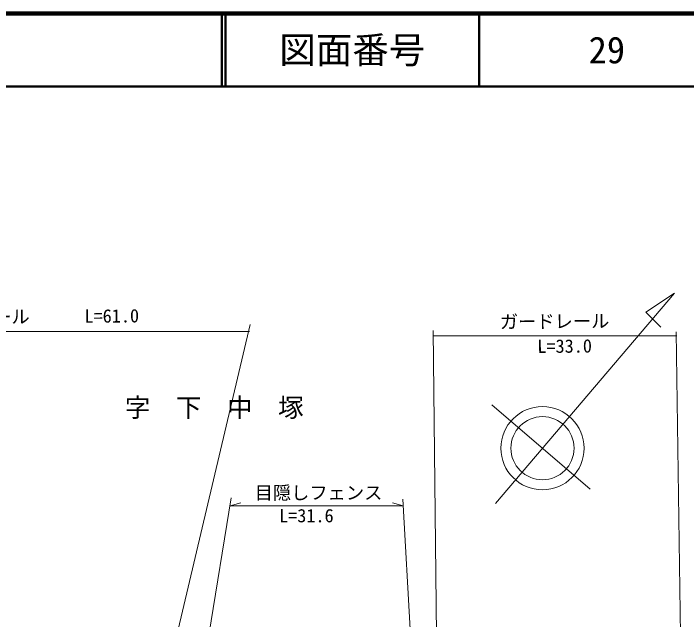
# Model space of a CAD drawing. Units: millimetres, scale not verified. Extents: x 40000 to 680000, y 20000 to 380000.
# Drawn here: x 480206 to 572412, y 296963 to 380000 of the extents above; entities that cross this region are included whole.
import ezdxf
from ezdxf.enums import TextEntityAlignment as Align

# ---------------------------------------------------------------- set-up
doc = ezdxf.new("R2010")
doc.units = ezdxf.units.MM
doc.header["$LTSCALE"] = 1000
for name, color, linetype, lineweight in [('M-BGD', 7, 'Continuous', 13), ('M-BMK-SRVR', 3, 'Continuous', 13), ('M-STR-HTXT', 7, 'Continuous', 13), ('M-TTL', 2, 'Continuous', 140), ('M-TTL-LINE', 7, 'Continuous', 50)]:
    doc.layers.add(name, color=color, linetype=linetype, lineweight=lineweight)
doc.layers.add('M-TTL-TXT', color=7, linetype='Continuous')
doc.styles.add('ＭＳ ゴシック', font='')
doc.styles.get('ＭＳ ゴシック').set_extended_font_data('MS Gothic')

msp = doc.modelspace()

# ---------------------------------------------------------------- linework, layer by layer
at = {"layer": 'M-BGD'}
for p, q in [((546222, 312847), (570762, 341692)), ((570762, 341692), (566829, 339092)), ((566829, 339092), (568883, 337005)), ((545755, 326376), (559226, 314817))]:
    msp.add_line(p, q, dxfattribs=at)
for radius in [5699, 4328]:
    msp.add_circle((552678, 320435), radius, dxfattribs=at)
at = {"layer": 'M-BMK-SRVR'}
msp.add_line((570987, 336377), (572051, 263993), dxfattribs=at)
at = {"layer": 'M-STR-HTXT'}
for p, q in [((497035, 271407), (512611, 337396)), ((456186, 336418), (512519, 336418)), ((538439, 267991), (537715, 336544)), ((537722, 335843), (571074, 335843)), ((510049, 313642), (503865, 275777)), ((509872, 312559), (511372, 312934)), ((533612, 312559), (532112, 312934)), ((533562, 313443), (535850, 272539)), ((509872, 312559), (533612, 312559))]:
    msp.add_line(p, q, dxfattribs=at)
at = {"layer": 'M-TTL'}
msp.add_line((680000, 380000), (40000, 380000), dxfattribs=at)
at = {"layer": 'M-TTL-LINE'}
for p, q in [((508747, 380000), (508747, 370000)), ((509247, 380000), (509247, 370000)), ((543997, 380000), (543997, 370000)), ((40000, 370000), (680000, 370000))]:
    msp.add_line(p, q, dxfattribs=at)

# ---------------------------------------------------------------- texts
at = {"layer": 'M-BGD', "style": 'ＭＳ ゴシック'}
msp.add_text('字\u3000下\u3000中\u3000塚', height=2566, dxfattribs=at).set_placement((495469, 323949), align=Align.BOTTOM_LEFT)
at = {"layer": 'M-STR-HTXT', "style": 'ＭＳ ゴシック'}
for s, p in [('ガードレール\u3000\u3000\u3000L=61.0', (467440, 336892)), ('ガードレール\u3000\u3000\u3000', (546850, 336287)), ('\u3000\u3000L=33.0', (546983, 332896))]:
    msp.add_text(s, height=1833, rotation=0.452, dxfattribs=at).set_placement(p, align=Align.BOTTOM_LEFT)
for s, p in [('目隠しフェンス', (513244, 312870)), ('L=31.6', (516587, 309734))]:
    msp.add_text(s, height=1833, dxfattribs=at).set_placement(p, align=Align.BOTTOM_LEFT)
at = {"layer": 'M-TTL-TXT', "style": 'ＭＳ ゴシック'}
for s, p in [('図面番号', (526622, 375000)), ('29', (561497, 375000))]:
    msp.add_text(s, height=3666, dxfattribs=at).set_placement(p, align=Align.MIDDLE_CENTER)

doc.saveas('drawing.dxf')
